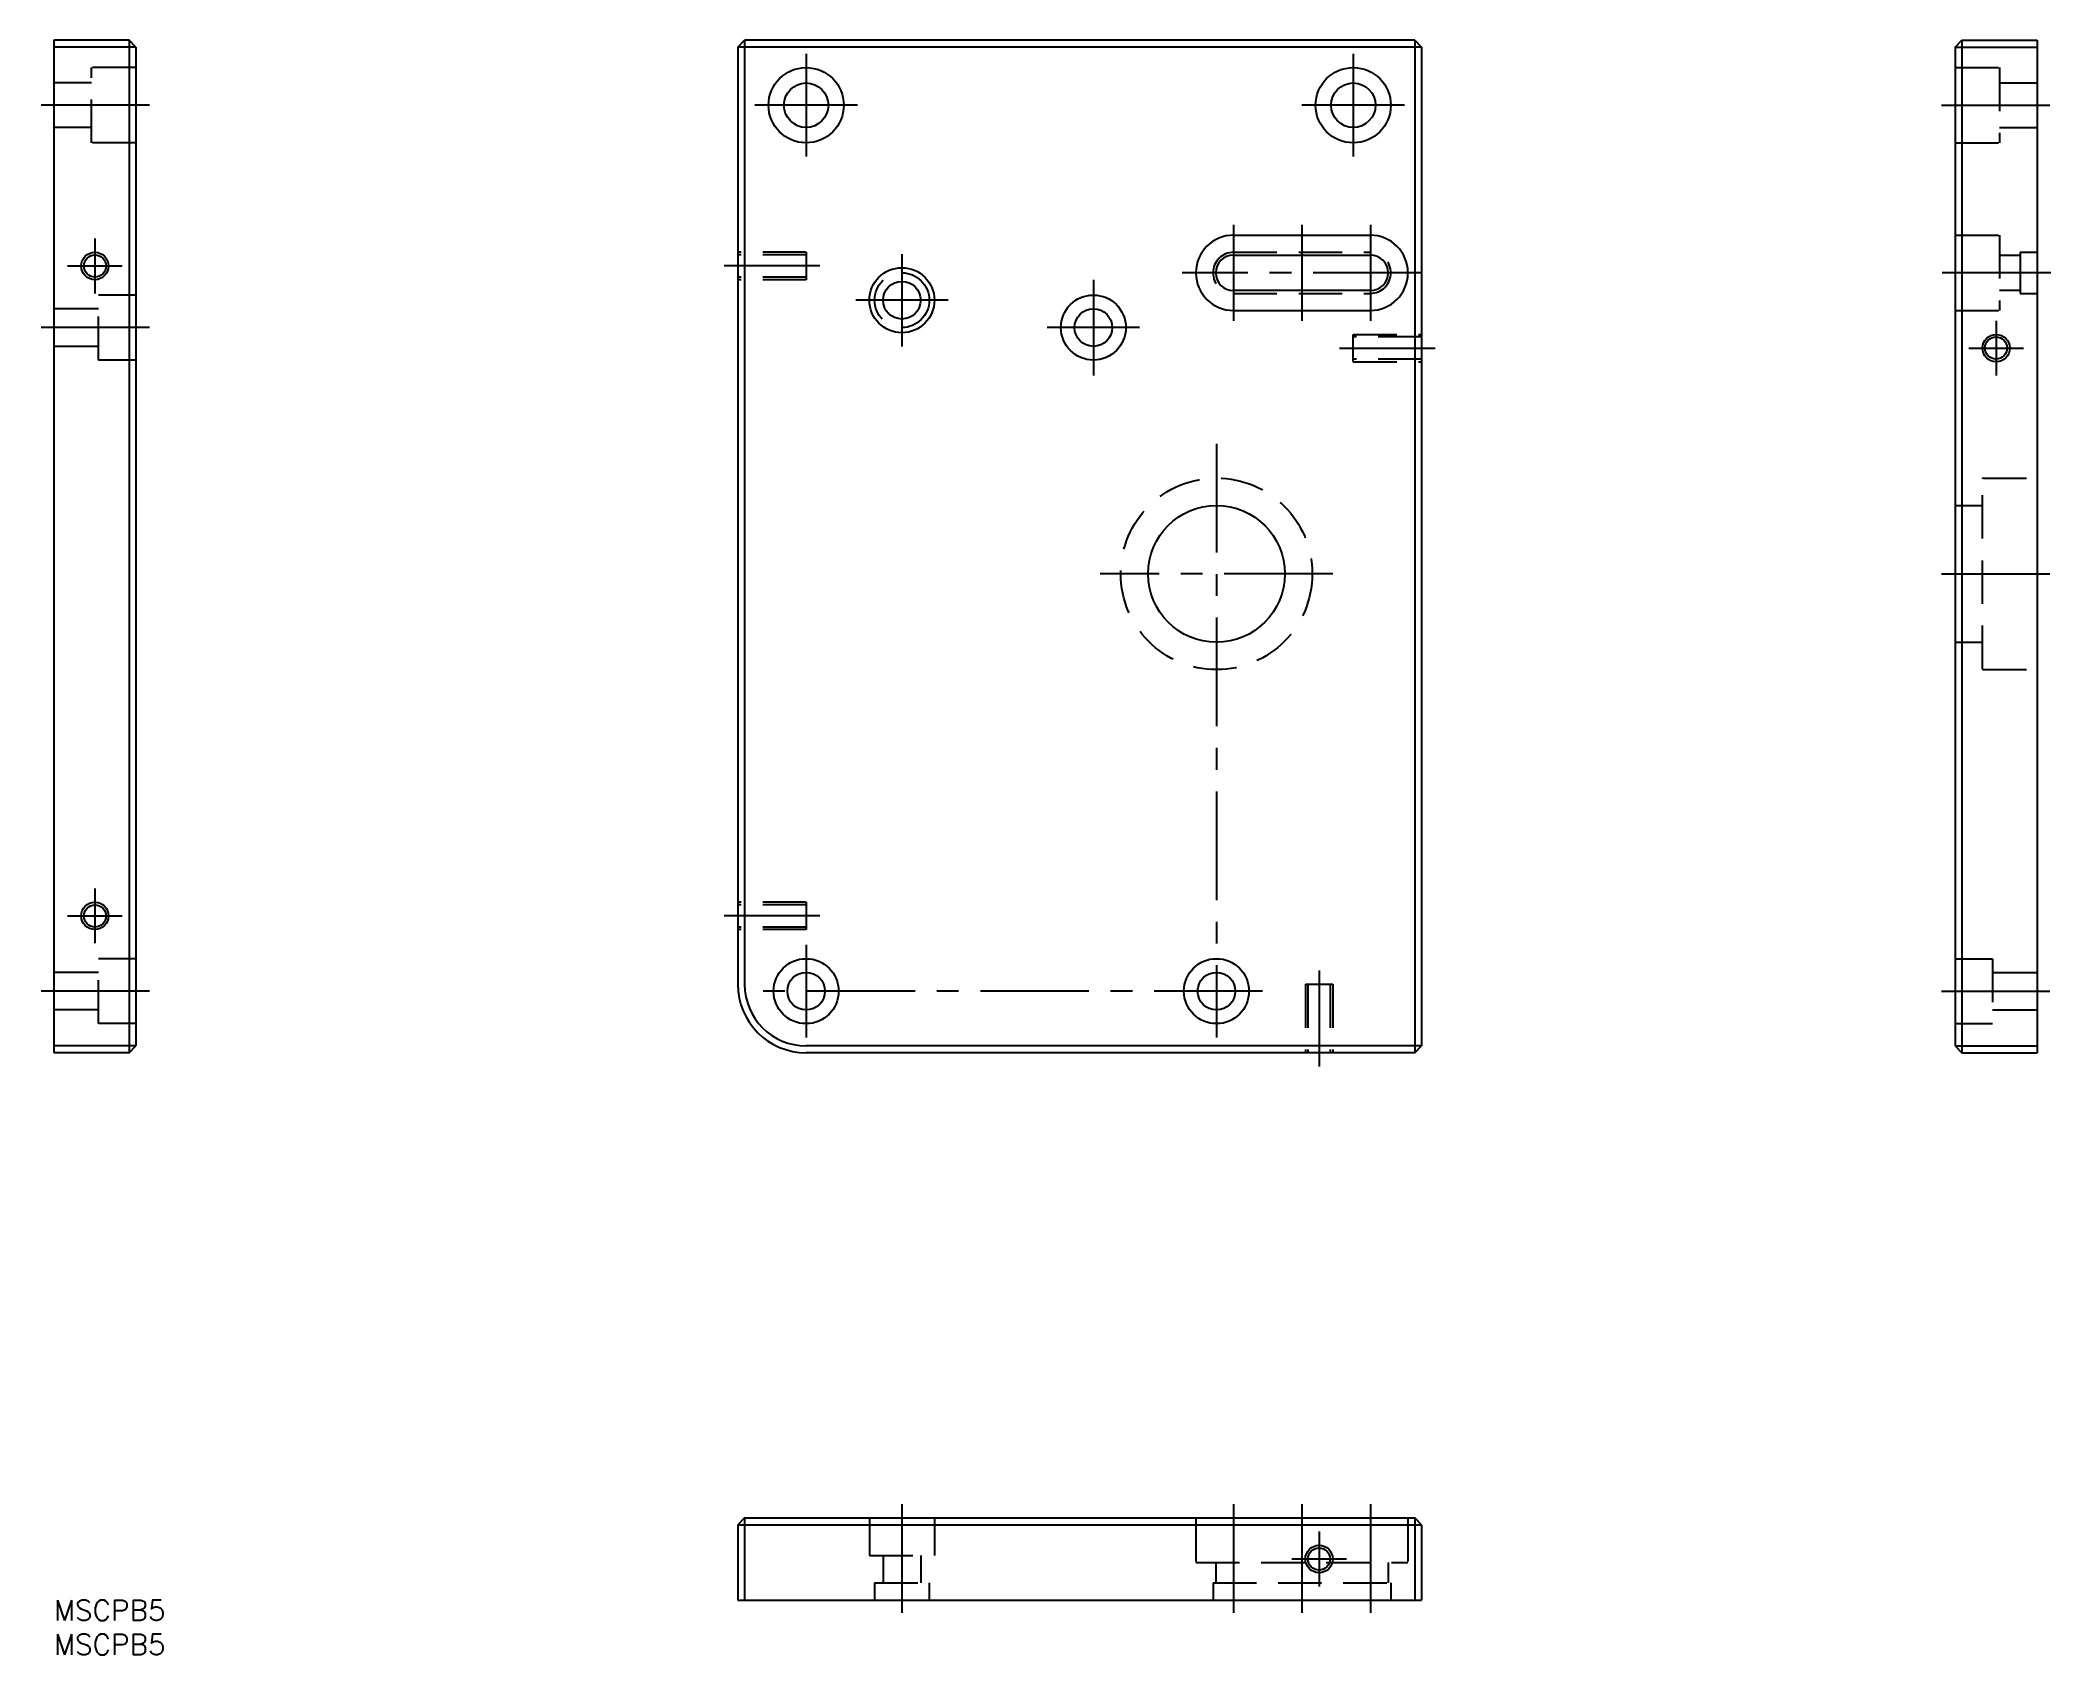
# Model space of a CAD drawing. Extents: x -2 to 292, y -8 to 228.
import ezdxf

# ---------------------------------------------------------------- set-up
doc = ezdxf.new("R2010")
doc.units = 0
doc.header["$LTSCALE"] = 0.5
doc.linetypes.add('CENTER', pattern=[50.8, 31.75, -6.35, 6.35, -6.35])
doc.linetypes.add('DASHED', pattern=[19.05, 12.7, -6.35])
for name, color, linetype in [('MSM_CENTER', 1, 'CENTER'), ('MSM_CONTINUOUS', 7, 'CONTINUOUS'), ('MSM_DASHED', 4, 'DASHED'), ('MSM_NARROW', 5, 'CONTINUOUS'), ('MSM_PART_NUMBER', 7, 'CONTINUOUS')]:
    doc.layers.add(name, color=color, linetype=linetype)
doc.styles.get("Standard").update_dxf_attribs({"font": 'txt.shx', "height": 3, "bigfont": 'bigfont.shx'})

msp = doc.modelspace()

# ---------------------------------------------------------------- linework, layer by layer
at = {"layer": 'MSM_CENTER'}
for p, q in [((110, 226), (110, 211)), ((190, 226), (190, 211)), ((14, 218.5), (-2, 218.5)), ((117.5, 218.5), (102.5, 218.5)), ((197.5, 218.5), (182.5, 218.5)), ((276, 218.5), (292, 218.5)), ((172.5, 201), (172.5, 187)), ((182.5, 201), (182.5, 187)), ((192.5, 201), (192.5, 187)), ((6, 199), (6, 191)), ((2, 195), (10, 195)), ((112, 195), (98, 195)), ((124, 196.75), (124, 183.25)), ((152, 193), (152, 179)), ((200, 194), (165, 194)), ((292, 194), (276, 194)), ((130.75, 190), (117.25, 190)), ((14, 186), (-2, 186)), ((158.75, 186), (145.25, 186)), ((284, 187), (284, 179)), ((188, 183), (202, 183)), ((280, 183), (288, 183)), ((170, 169), (170, 82.25)), ((187, 150), (153, 150)), ((276, 150), (292, 150)), ((6, 104), (6, 96)), ((2, 100), (10, 100)), ((112, 100), (98, 100)), ((110, 95.75), (110, 82.25)), ((185, 92), (185, 78)), ((14, 89), (-2, 89)), ((176.75, 89), (103.25, 89)), ((276, 89), (292, 89)), ((124, 14), (124, -2)), ((172.5, 14), (172.5, -2)), ((182.5, 14), (182.5, -2)), ((192.5, 14), (192.5, -2)), ((185, 10), (185, 2)), ((181, 6), (189, 6))]:
    msp.add_line(p, q, dxfattribs=at)
at = {"layer": 'MSM_CONTINUOUS'}
for p, q in [((0, 228), (0, 80)), ((11, 228), (0, 228)), ((12, 227), (0, 227)), ((11, 228), (11, 80)), ((12, 227), (11, 228)), ((12, 227), (12, 81)), ((100, 227), (101, 228)), ((100, 227), (100, 90)), ((200, 227), (100, 227)), ((199, 228), (101, 228)), ((101, 228), (101, 90)), ((199, 228), (199, 80)), ((199, 228), (200, 227)), ((200, 227), (200, 81)), ((278, 227), (279, 228)), ((278, 227), (278, 81)), ((278, 227), (290, 227)), ((279, 228), (290, 228)), ((279, 228), (279, 80)), ((290, 228), (290, 80)), ((172.5, 199.5), (192.5, 199.5)), ((172.5, 196.6), (192.5, 196.6)), ((192.5, 191.4), (172.5, 191.4)), ((172.5, 188.5), (192.5, 188.5)), ((12, 81), (0, 81)), ((11, 80), (0, 80)), ((11, 80), (12, 81)), ((200, 81), (110, 81)), ((199, 80), (110, 80)), ((199, 80), (200, 81)), ((278, 81), (290, 81)), ((278, 81), (279, 80)), ((279, 80), (290, 80)), ((101, 12), (100, 11)), ((101, 12), (199, 12)), ((101, 12), (101, 0)), ((199, 12), (199, 0)), ((200, 11), (199, 12)), ((100, 11), (100, 0)), ((100, 11), (200, 11)), ((200, 11), (200, 0)), ((100, 0), (200, 0))]:
    msp.add_line(p, q, dxfattribs=at)
for centre, radius in [((110, 218.5), 5.5), ((190, 218.5), 5.5), ((110, 218.5), 3.25), ((190, 218.5), 3.25), ((6, 195), 1.621), ((124, 190), 4.75), ((124, 190), 2.75), ((152, 186), 4.75), ((152, 186), 2.75), ((284, 183), 1.621), ((170, 150), 10), ((6, 100), 1.621), ((110, 89), 4.75), ((110, 89), 2.75), ((170, 89), 4.75), ((170, 89), 2.75), ((185, 6), 1.621)]:
    msp.add_circle(centre, radius, dxfattribs=at)
for centre, radius, start, end in [((172.5, 194), 5.5, 90, 270), ((192.5, 194), 5.5, 270, 90), ((172.5, 194), 2.6, 90, 270), ((192.5, 194), 2.6, 270, 90), ((110, 90), 10, 180, 270), ((110, 90), 9, 180, 270)]:
    msp.add_arc(centre, radius, start, end, dxfattribs=at)
at = {"layer": 'MSM_DASHED'}
for p, q in [((5.5, 213), (5.5, 224)), ((12, 224), (5.5, 224)), ((278, 224), (284.5, 224)), ((284.5, 224), (284.5, 213)), ((5.5, 221.75), (0, 221.75)), ((284.5, 221.75), (290, 221.75)), ((5.5, 215.25), (0, 215.25)), ((284.5, 215.25), (290, 215.25)), ((12, 213), (5.5, 213)), ((278, 213), (284.5, 213)), ((110, 197), (100, 197)), ((110, 197), (110, 193)), ((172.5, 197), (192.5, 197)), ((278, 199.5), (284.5, 199.5)), ((284.5, 199.5), (284.5, 188.5)), ((287.5, 197), (287.5, 191)), ((287.5, 197), (290, 197)), ((110, 196.621), (100, 196.621)), ((284.5, 196.6), (287.5, 196.6)), ((110, 193.379), (100, 193.379)), ((110, 193), (100, 193)), ((287.5, 191.4), (284.5, 191.4)), ((6.5, 188.75), (0, 188.75)), ((12, 190.75), (6.5, 190.75)), ((6.5, 181.25), (6.5, 190.75)), ((172.5, 191), (192.5, 191)), ((278, 188.5), (284.5, 188.5)), ((287.5, 191), (290, 191)), ((6.5, 183.25), (0, 183.25)), ((190, 181), (190, 185)), ((190, 185), (200, 185)), ((200, 184.621), (190, 184.621)), ((12, 181.25), (6.5, 181.25)), ((200, 181.379), (190, 181.379)), ((190, 181), (200, 181)), ((282, 136.1), (282, 163.9)), ((282.1, 164), (290, 164)), ((278, 160), (282, 160)), ((278, 140), (282, 140)), ((282.1, 136), (290, 136)), ((110, 102), (100, 102)), ((110, 101.621), (100, 101.621)), ((110, 102), (110, 98)), ((110, 98.379), (100, 98.379)), ((110, 98), (100, 98)), ((6.5, 91.75), (0, 91.75)), ((12, 93.75), (6.5, 93.75)), ((6.5, 84.25), (6.5, 93.75)), ((278, 93.75), (283.5, 93.75)), ((283.5, 93.75), (283.5, 84.25)), ((283.5, 91.75), (290, 91.75)), ((183, 90), (187, 90)), ((183, 90), (183, 80)), ((183.379, 90), (183.379, 80)), ((186.621, 90), (186.621, 80)), ((187, 90), (187, 80)), ((6.5, 86.25), (0, 86.25)), ((283.5, 86.25), (290, 86.25)), ((12, 84.25), (6.5, 84.25)), ((278, 84.25), (283.5, 84.25)), ((119.25, 12), (119.25, 6.5)), ((128.75, 12), (128.75, 6.5)), ((167, 12), (167, 5.5)), ((198, 12), (198, 5.5)), ((119.25, 6.5), (128.75, 6.5)), ((121.25, 6.5), (121.25, 2.5)), ((126.75, 6.5), (126.75, 2.5)), ((167, 5.5), (198, 5.5)), ((169.9, 5.5), (169.9, 2.5)), ((195.1, 5.5), (195.1, 2.5)), ((120, 2.5), (120, 0)), ((120, 2.5), (128, 2.5)), ((128, 2.5), (128, 0)), ((169.5, 2.5), (195.5, 2.5)), ((169.5, 2.5), (169.5, 0)), ((195.5, 2.5), (195.5, 0))]:
    msp.add_line(p, q, dxfattribs=at)
for centre, radius in [((124, 190), 4), ((170, 150), 14)]:
    msp.add_circle(centre, radius, dxfattribs=at)
for centre, radius, start, end in [((172.5, 194), 3, 90, 270), ((192.5, 194), 3, 270, 90), ((282.1, 163.9), 0.1, 90, 180), ((282.1, 136.1), 0.1, 180, 270)]:
    msp.add_arc(centre, radius, start, end, dxfattribs=at)
at = {"layer": 'MSM_NARROW'}
for centre in [(6, 195), (284, 183), (6, 100), (185, 6)]:
    msp.add_circle(centre, 2, dxfattribs=at)

# ---------------------------------------------------------------- texts
at = {"layer": 'MSM_PART_NUMBER'}
for p in [(0, -3), (0, -8)]:
    msp.add_text('MSCPB5', height=3, dxfattribs=at).set_placement(p)

doc.saveas('drawing.dxf')
